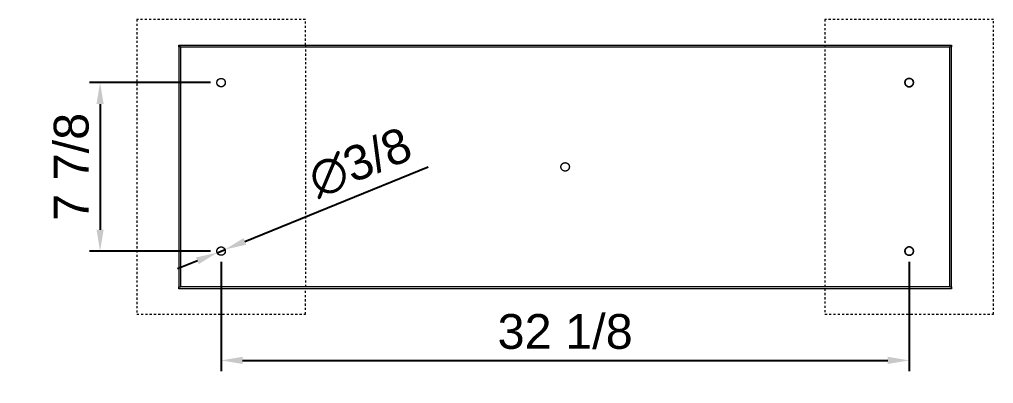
# Model space of a CAD drawing. Header units: inches. Extents: x -5 to 144, y -3 to 70.
# Drawn here: x 54.28 to 99.75, y -0.34 to 16.68 of the extents above; entities that cross this region are included whole.
import ezdxf

# ---------------------------------------------------------------- set-up
doc = ezdxf.new("R2010")
doc.units = ezdxf.units.IN
doc.linetypes.add('HIDDEN', pattern=[1.905, 1.27, -0.635])
for name, color, linetype, lineweight in [('ZANO_R', 7, 'Continuous', 0), ('ZANO_R_przerywana', 250, 'HIDDEN', 0), ('ZANO_W', 1, 'Continuous', 0)]:
    doc.layers.add(name, color=color, linetype=linetype, lineweight=lineweight)
doc.styles.get("Standard").update_dxf_attribs({"font": 'arial.ttf'})
doc.dimstyles.new('amerykanie', dxfattribs={"dimtxt": 50, "dimasz": 50, "dimexe": 0.5, "dimexo": 0.5, "dimgap": 1, "dimtad": 1, "dimdec": 0, "dimzin": 0, "dimlunit": 5, "dimtxsty": 'Standard', "dimcen": 0.09, "dimclrd": 1, "dimclre": 1, "dimclrt": 1, "dimazin": 0, "dimtfac": 1, "dimtdec": 0, "dimtmove": 0, "dimatfit": 3, "dimfxl": 1, "dimtzin": 0, "dimarcsym": 1})

# ---------------------------------------------------------------- blocks, each defined once
blk = doc.blocks.new('*D351')
at = {"layer": 'ZANO_W', "color": 1, "lineweight": -2}
for p, q in [((63.191, 13.728), (57.54, 13.728)), ((58.04, 12.728), (58.04, 6.854)), ((63.191, 5.854), (57.54, 5.854))]:
    blk.add_line(p, q, dxfattribs=at)
at = {"layer": 'ZANO_W', "color": 1}
for points in [[(58.207, 12.728), (57.874, 12.728), (58.04, 13.728)], [(57.874, 6.854), (58.207, 6.854), (58.04, 5.854)]]:
    blk.add_solid(points, dxfattribs=at)
at = {"layer": 'ZANO_W', "color": 1, "insert": (56.7, 9.791), "char_height": 1.625, "attachment_point": 5, "rotation": 90}
blk.add_mtext('7 7/8', dxfattribs=at)
blk = doc.blocks.new('*D352')
at = {"layer": 'ZANO_W', "color": 1, "lineweight": -2}
for p, q in [((63.691, 5.354), (63.691, 0.246)), ((95.817, 5.354), (95.817, 0.246)), ((64.691, 0.746), (94.817, 0.746))]:
    blk.add_line(p, q, dxfattribs=at)
at = {"layer": 'ZANO_W', "color": 1}
for points in [[(64.691, 0.913), (64.691, 0.579), (63.691, 0.746)], [(94.817, 0.579), (94.817, 0.913), (95.817, 0.746)]]:
    blk.add_solid(points, dxfattribs=at)
at = {"layer": 'ZANO_W', "color": 1, "insert": (79.754, 2.087), "char_height": 1.625, "attachment_point": 5}
blk.add_mtext('32 1/8', dxfattribs=at)
blk = doc.blocks.new('*D353')
at = {"layer": 'ZANO_W', "color": 1, "lineweight": -2}
for p, q in [((64.799, 6.306), (73.355, 9.798)), ((63.509, 5.779), (63.873, 5.928)), ((62.583, 5.402), (61.657, 5.024))]:
    blk.add_line(p, q, dxfattribs=at)
at = {"layer": 'ZANO_W', "color": 1}
for points in [[(64.736, 6.46), (64.862, 6.152), (63.873, 5.928)], [(62.646, 5.247), (62.52, 5.556), (63.509, 5.779)]]:
    blk.add_solid(points, dxfattribs=at)
at = {"layer": 'ZANO_W', "color": 1, "insert": (70.183, 9.989), "char_height": 1.625, "attachment_point": 5, "rotation": 22.2029}
blk.add_mtext('∅3/8', dxfattribs=at)

msp = doc.modelspace()

# ---------------------------------------------------------------- linework, layer by layer
at = {"layer": 'ZANO_R'}
for p, q in [((61.72245, 15.40463), (61.72245, 15.48408)), ((61.72245, 15.48408), (97.78546, 15.48408)), ((97.78546, 15.48408), (97.78546, 15.40463)), ((61.72245, 15.40461), (61.72245, 4.17713)), ((61.80119, 15.40461), (61.72245, 15.40461)), ((61.80119, 15.40463), (97.70672, 15.40463)), ((61.80119, 15.40461), (61.80119, 4.17713)), ((97.78546, 15.40461), (97.70672, 15.40461)), ((97.70672, 4.17713), (97.70672, 15.40461)), ((97.78546, 4.17713), (97.78546, 15.40461)), ((63.49413, 13.73126), (63.49436, 13.73798)), ((63.49413, 13.72454), (63.49413, 13.73126)), ((63.49436, 13.71782), (63.49413, 13.72454)), ((63.49436, 13.73798), (63.49482, 13.74468)), ((63.49482, 13.71111), (63.49436, 13.71782)), ((63.49482, 13.74468), (63.49551, 13.75137)), ((63.4955, 13.70443), (63.49482, 13.71111)), ((63.49642, 13.69777), (63.4955, 13.70443)), ((63.49551, 13.75137), (63.49642, 13.75803)), ((63.49642, 13.75803), (63.49757, 13.76465)), ((63.49756, 13.69114), (63.49642, 13.69777)), ((63.49893, 13.68456), (63.49756, 13.69114)), ((63.49757, 13.76465), (63.49894, 13.77123)), ((63.50052, 13.67803), (63.49893, 13.68456)), ((63.49894, 13.77123), (63.50053, 13.77776)), ((63.50233, 13.67156), (63.50052, 13.67803)), ((63.50053, 13.77776), (63.50234, 13.78424)), ((63.50436, 13.66515), (63.50233, 13.67156)), ((63.50234, 13.78424), (63.50438, 13.79064)), ((63.50661, 13.65882), (63.50436, 13.66515)), ((63.50438, 13.79064), (63.50663, 13.79698)), ((63.50908, 13.65257), (63.50661, 13.65882)), ((63.50663, 13.79698), (63.50909, 13.80323)), ((63.51176, 13.6464), (63.50908, 13.65257)), ((63.50909, 13.80323), (63.51177, 13.80939)), ((63.51464, 13.64033), (63.51176, 13.6464)), ((63.51177, 13.80939), (63.51466, 13.81546)), ((63.51466, 13.81546), (63.51775, 13.82143)), ((63.51775, 13.82143), (63.52105, 13.82729)), ((63.52105, 13.82729), (63.52454, 13.83303)), ((63.52454, 13.83303), (63.52831, 13.83878)), ((63.52831, 13.83878), (63.53228, 13.84438)), ((63.53228, 13.84438), (63.53644, 13.84985)), ((63.53644, 13.84985), (63.54079, 13.85517)), ((63.54079, 13.85517), (63.54533, 13.86033)), ((63.54533, 13.86033), (63.55004, 13.86533)), ((63.55004, 13.86533), (63.55492, 13.87017)), ((63.55492, 13.87017), (63.55997, 13.87483)), ((63.55997, 13.87483), (63.56518, 13.87931)), ((63.56518, 13.87931), (63.57054, 13.88361)), ((63.57054, 13.88361), (63.57605, 13.88771)), ((63.57605, 13.88771), (63.5817, 13.89163)), ((63.5817, 13.89163), (63.58748, 13.89534)), ((63.58748, 13.89534), (63.59339, 13.89885)), ((63.59339, 13.89885), (63.59941, 13.90215)), ((63.59941, 13.90215), (63.60555, 13.90524)), ((63.60555, 13.90524), (63.61179, 13.90811)), ((63.61179, 13.90811), (63.61813, 13.91076)), ((63.61813, 13.91076), (63.62456, 13.91319)), ((63.62456, 13.91319), (63.63106, 13.9154)), ((63.63106, 13.9154), (63.63765, 13.91737)), ((63.63765, 13.91737), (63.64429, 13.91912)), ((63.64429, 13.91912), (63.65099, 13.92063)), ((63.65099, 13.92063), (63.65775, 13.92191)), ((63.65775, 13.92191), (63.66454, 13.92295)), ((63.66454, 13.92295), (63.67136, 13.92375)), ((63.67136, 13.92375), (63.67821, 13.92432)), ((63.67821, 13.92432), (63.68507, 13.92464)), ((63.68507, 13.92464), (63.69194, 13.92473)), ((63.69194, 13.92473), (63.69881, 13.92457)), ((63.69881, 13.92457), (63.70567, 13.92418)), ((63.70567, 13.92418), (63.71251, 13.92355)), ((63.71251, 13.92355), (63.71933, 13.92267)), ((63.71933, 13.92267), (63.72611, 13.92156)), ((63.72611, 13.92156), (63.73285, 13.92022)), ((63.73285, 13.92022), (63.73953, 13.91864)), ((63.73953, 13.91864), (63.74616, 13.91683)), ((63.74616, 13.91683), (63.75272, 13.91479)), ((63.75272, 13.91479), (63.75921, 13.91252)), ((63.75921, 13.91252), (63.76561, 13.91002)), ((63.76561, 13.91002), (63.77192, 13.90731)), ((63.77192, 13.90731), (63.77813, 13.90437)), ((63.77813, 13.90437), (63.78424, 13.90122)), ((63.78424, 13.90122), (63.79023, 13.89786)), ((63.79023, 13.89786), (63.79611, 13.89429)), ((63.79611, 13.89429), (63.80185, 13.89052)), ((63.80185, 13.89052), (63.80746, 13.88655)), ((63.80746, 13.88655), (63.81292, 13.88239)), ((63.81292, 13.88239), (63.81824, 13.87804)), ((63.81824, 13.87804), (63.82341, 13.8735)), ((63.82341, 13.8735), (63.82841, 13.86879)), ((63.82841, 13.86879), (63.83324, 13.86391)), ((63.83324, 13.86391), (63.8379, 13.85886)), ((63.8379, 13.85886), (63.84238, 13.85365)), ((63.84238, 13.85365), (63.84668, 13.84829)), ((63.84668, 13.84829), (63.85079, 13.84278)), ((63.85079, 13.84278), (63.8547, 13.83713)), ((63.8547, 13.83713), (63.85841, 13.83135)), ((63.85841, 13.83135), (63.86192, 13.82545)), ((63.86192, 13.82545), (63.86522, 13.81942)), ((63.86522, 13.81942), (63.86831, 13.81328)), ((63.87038, 13.64691), (63.86744, 13.6407)), ((63.86831, 13.81328), (63.87118, 13.80704)), ((63.8731, 13.65322), (63.87038, 13.64691)), ((63.87118, 13.80704), (63.87384, 13.8007)), ((63.87559, 13.65962), (63.8731, 13.65322)), ((63.87384, 13.8007), (63.87627, 13.79428)), ((63.87786, 13.66611), (63.87559, 13.65962)), ((63.87627, 13.79428), (63.87847, 13.78777)), ((63.8799, 13.67267), (63.87786, 13.66611)), ((63.87847, 13.78777), (63.88045, 13.78119)), ((63.88171, 13.6793), (63.8799, 13.67267)), ((63.88045, 13.78119), (63.88219, 13.77454)), ((63.88329, 13.68598), (63.88171, 13.6793)), ((63.88219, 13.77454), (63.8837, 13.76784)), ((63.88464, 13.69272), (63.88329, 13.68598)), ((63.8837, 13.76784), (63.88498, 13.76109)), ((63.88575, 13.6995), (63.88464, 13.69272)), ((63.88498, 13.76109), (63.88602, 13.75429)), ((63.88662, 13.70632), (63.88575, 13.6995)), ((63.88602, 13.75429), (63.88683, 13.74747)), ((63.88725, 13.71316), (63.88662, 13.70632)), ((63.88683, 13.74747), (63.88739, 13.74062)), ((63.88765, 13.72002), (63.88725, 13.71316)), ((63.88739, 13.74062), (63.88772, 13.73376)), ((63.8878, 13.72689), (63.88765, 13.72002)), ((63.88772, 13.73376), (63.8878, 13.72689)), ((95.62019, 13.73376), (95.62011, 13.72689)), ((95.62011, 13.72689), (95.62026, 13.72002)), ((95.62052, 13.74062), (95.62019, 13.73376)), ((95.62026, 13.72002), (95.62065, 13.71316)), ((95.62108, 13.74747), (95.62052, 13.74062)), ((95.62065, 13.71316), (95.62129, 13.70632)), ((95.62188, 13.75429), (95.62108, 13.74747)), ((95.62129, 13.70632), (95.62216, 13.6995)), ((95.62292, 13.76109), (95.62188, 13.75429)), ((95.62216, 13.6995), (95.62327, 13.69272)), ((95.6242, 13.76784), (95.62292, 13.76109)), ((95.62327, 13.69272), (95.62461, 13.68598)), ((95.62571, 13.77454), (95.6242, 13.76784)), ((95.62461, 13.68598), (95.62619, 13.6793)), ((95.62746, 13.78119), (95.62571, 13.77454)), ((95.62619, 13.6793), (95.628, 13.67267)), ((95.62943, 13.78777), (95.62746, 13.78119)), ((95.628, 13.67267), (95.63005, 13.66611)), ((95.63164, 13.79428), (95.62943, 13.78777)), ((95.63005, 13.66611), (95.63232, 13.65962)), ((95.63407, 13.8007), (95.63164, 13.79428)), ((95.63232, 13.65962), (95.63481, 13.65322)), ((95.63672, 13.80704), (95.63407, 13.8007)), ((95.63481, 13.65322), (95.63753, 13.64691)), ((95.63959, 13.81328), (95.63672, 13.80704)), ((95.63753, 13.64691), (95.64046, 13.6407)), ((95.64268, 13.81942), (95.63959, 13.81328)), ((95.64598, 13.82545), (95.64268, 13.81942)), ((95.64949, 13.83135), (95.64598, 13.82545)), ((95.65321, 13.83713), (95.64949, 13.83135)), ((95.65712, 13.84278), (95.65321, 13.83713)), ((95.66123, 13.84829), (95.65712, 13.84278)), ((95.66552, 13.85365), (95.66123, 13.84829)), ((95.67001, 13.85886), (95.66552, 13.85365)), ((95.67467, 13.86391), (95.67001, 13.85886)), ((95.6795, 13.86879), (95.67467, 13.86391)), ((95.6845, 13.8735), (95.6795, 13.86879)), ((95.68966, 13.87804), (95.6845, 13.8735)), ((95.69498, 13.88239), (95.68966, 13.87804)), ((95.70045, 13.88655), (95.69498, 13.88239)), ((95.70606, 13.89052), (95.70045, 13.88655)), ((95.7118, 13.89429), (95.70606, 13.89052)), ((95.71767, 13.89786), (95.7118, 13.89429)), ((95.72367, 13.90122), (95.71767, 13.89786)), ((95.72977, 13.90437), (95.72367, 13.90122)), ((95.73598, 13.90731), (95.72977, 13.90437)), ((95.7423, 13.91002), (95.73598, 13.90731)), ((95.7487, 13.91252), (95.7423, 13.91002)), ((95.75518, 13.91479), (95.7487, 13.91252)), ((95.76174, 13.91683), (95.75518, 13.91479)), ((95.76837, 13.91864), (95.76174, 13.91683)), ((95.77506, 13.92022), (95.76837, 13.91864)), ((95.7818, 13.92156), (95.77506, 13.92022)), ((95.78858, 13.92267), (95.7818, 13.92156)), ((95.79539, 13.92355), (95.78858, 13.92267)), ((95.80224, 13.92418), (95.79539, 13.92355)), ((95.80909, 13.92457), (95.80224, 13.92418)), ((95.81596, 13.92473), (95.80909, 13.92457)), ((95.82283, 13.92464), (95.81596, 13.92473)), ((95.8297, 13.92432), (95.82283, 13.92464)), ((95.83655, 13.92375), (95.8297, 13.92432)), ((95.84337, 13.92295), (95.83655, 13.92375)), ((95.85016, 13.92191), (95.84337, 13.92295)), ((95.85691, 13.92063), (95.85016, 13.92191)), ((95.86362, 13.91912), (95.85691, 13.92063)), ((95.87026, 13.91737), (95.86362, 13.91912)), ((95.87684, 13.9154), (95.87026, 13.91737)), ((95.88335, 13.91319), (95.87684, 13.9154)), ((95.88978, 13.91076), (95.88335, 13.91319)), ((95.89611, 13.90811), (95.88978, 13.91076)), ((95.90236, 13.90524), (95.89611, 13.90811)), ((95.90849, 13.90215), (95.90236, 13.90524)), ((95.91452, 13.89885), (95.90849, 13.90215)), ((95.92043, 13.89534), (95.91452, 13.89885)), ((95.92621, 13.89163), (95.92043, 13.89534)), ((95.93186, 13.88771), (95.92621, 13.89163)), ((95.93737, 13.88361), (95.93186, 13.88771)), ((95.94273, 13.87931), (95.93737, 13.88361)), ((95.94794, 13.87483), (95.94273, 13.87931)), ((95.95298, 13.87017), (95.94794, 13.87483)), ((95.95787, 13.86533), (95.95298, 13.87017)), ((95.96258, 13.86033), (95.95787, 13.86533)), ((95.96711, 13.85517), (95.96258, 13.86033)), ((95.97146, 13.84985), (95.96711, 13.85517)), ((95.97563, 13.84438), (95.97146, 13.84985)), ((95.97959, 13.83878), (95.97563, 13.84438)), ((95.98337, 13.83303), (95.97959, 13.83878)), ((95.98686, 13.82729), (95.98337, 13.83303)), ((95.99015, 13.82143), (95.98686, 13.82729)), ((95.99325, 13.81546), (95.99015, 13.82143)), ((95.99613, 13.80939), (95.99325, 13.81546)), ((95.99326, 13.64033), (95.99615, 13.6464)), ((95.99881, 13.80323), (95.99613, 13.80939)), ((95.99615, 13.6464), (95.99883, 13.65257)), ((96.00128, 13.79698), (95.99881, 13.80323)), ((95.99883, 13.65257), (96.00129, 13.65882)), ((96.00353, 13.79064), (96.00128, 13.79698)), ((96.00129, 13.65882), (96.00354, 13.66515)), ((96.00557, 13.78424), (96.00353, 13.79064)), ((96.00354, 13.66515), (96.00558, 13.67156)), ((96.00738, 13.77776), (96.00557, 13.78424)), ((96.00558, 13.67156), (96.00739, 13.67803)), ((96.00897, 13.77123), (96.00738, 13.77776)), ((96.00739, 13.67803), (96.00898, 13.68456)), ((96.01034, 13.76465), (96.00897, 13.77123)), ((96.00898, 13.68456), (96.01035, 13.69114)), ((96.01148, 13.75803), (96.01034, 13.76465)), ((96.01035, 13.69114), (96.01149, 13.69777)), ((96.0124, 13.75137), (96.01148, 13.75803)), ((96.01149, 13.69777), (96.0124, 13.70443)), ((96.01309, 13.74468), (96.0124, 13.75137)), ((96.0124, 13.70443), (96.01309, 13.71111)), ((96.01355, 13.73798), (96.01309, 13.74468)), ((96.01309, 13.71111), (96.01355, 13.71782)), ((96.01378, 13.73126), (96.01355, 13.73798)), ((96.01355, 13.71782), (96.01378, 13.72454)), ((96.01378, 13.72454), (96.01378, 13.73126)), ((63.51773, 13.63436), (63.51464, 13.64033)), ((63.52103, 13.6285), (63.51773, 13.63436)), ((63.52452, 13.62276), (63.52103, 13.6285)), ((63.52821, 13.61714), (63.52452, 13.62276)), ((63.53208, 13.61165), (63.52821, 13.61714)), ((63.53614, 13.60629), (63.53208, 13.61165)), ((63.54038, 13.60107), (63.53614, 13.60629)), ((63.5448, 13.59601), (63.54038, 13.60107)), ((63.54939, 13.5911), (63.5448, 13.59601)), ((63.55414, 13.58634), (63.54939, 13.5911)), ((63.55905, 13.58175), (63.55414, 13.58634)), ((63.56412, 13.57734), (63.55905, 13.58175)), ((63.56933, 13.57309), (63.56412, 13.57734)), ((63.57469, 13.56903), (63.56933, 13.57309)), ((63.58018, 13.56515), (63.57469, 13.56903)), ((63.5858, 13.56147), (63.58018, 13.56515)), ((63.59154, 13.55797), (63.5858, 13.56147)), ((63.5974, 13.55468), (63.59154, 13.55797)), ((63.60337, 13.55159), (63.5974, 13.55468)), ((63.60944, 13.5487), (63.60337, 13.55159)), ((63.6156, 13.54602), (63.60944, 13.5487)), ((63.62186, 13.54355), (63.6156, 13.54602)), ((63.62819, 13.5413), (63.62186, 13.54355)), ((63.6346, 13.53927), (63.62819, 13.5413)), ((63.64107, 13.53745), (63.6346, 13.53927)), ((63.6476, 13.53586), (63.64107, 13.53745)), ((63.65418, 13.53449), (63.6476, 13.53586)), ((63.6608, 13.53335), (63.65418, 13.53449)), ((63.66746, 13.53244), (63.6608, 13.53335)), ((63.67415, 13.53175), (63.66746, 13.53244)), ((63.68085, 13.53129), (63.67415, 13.53175)), ((63.68757, 13.53106), (63.68085, 13.53129)), ((63.69429, 13.53106), (63.68757, 13.53106)), ((63.70101, 13.53129), (63.69429, 13.53106)), ((63.70772, 13.53174), (63.70101, 13.53129)), ((63.7144, 13.53243), (63.70772, 13.53174)), ((63.72106, 13.53335), (63.7144, 13.53243)), ((63.72769, 13.53449), (63.72106, 13.53335)), ((63.73427, 13.53585), (63.72769, 13.53449)), ((63.7408, 13.53744), (63.73427, 13.53585)), ((63.74727, 13.53926), (63.7408, 13.53744)), ((63.75368, 13.54129), (63.74727, 13.53926)), ((63.76001, 13.54354), (63.75368, 13.54129)), ((63.76627, 13.54601), (63.76001, 13.54354)), ((63.77243, 13.54868), (63.76627, 13.54601)), ((63.7785, 13.55157), (63.77243, 13.54868)), ((63.78447, 13.55466), (63.7785, 13.55157)), ((63.79033, 13.55796), (63.78447, 13.55466)), ((63.79607, 13.56145), (63.79033, 13.55796)), ((63.80169, 13.56513), (63.79607, 13.56145)), ((63.80719, 13.56901), (63.80169, 13.56513)), ((63.81254, 13.57307), (63.80719, 13.56901)), ((63.81776, 13.57731), (63.81254, 13.57307)), ((63.82282, 13.58173), (63.81776, 13.57731)), ((63.82774, 13.58632), (63.82282, 13.58173)), ((63.83249, 13.59107), (63.82774, 13.58632)), ((63.83708, 13.59598), (63.83249, 13.59107)), ((63.8415, 13.60105), (63.83708, 13.59598)), ((63.84574, 13.60626), (63.8415, 13.60105)), ((63.8498, 13.61162), (63.84574, 13.60626)), ((63.85368, 13.61711), (63.8498, 13.61162)), ((63.85736, 13.62273), (63.85368, 13.61711)), ((63.86093, 13.6286), (63.85736, 13.62273)), ((63.86429, 13.63459), (63.86093, 13.6286)), ((63.86744, 13.6407), (63.86429, 13.63459)), ((95.64046, 13.6407), (95.64361, 13.63459)), ((95.64361, 13.63459), (95.64697, 13.6286)), ((95.64697, 13.6286), (95.65054, 13.62273)), ((95.65054, 13.62273), (95.65423, 13.61711)), ((95.65423, 13.61711), (95.65811, 13.61162)), ((95.65811, 13.61162), (95.66217, 13.60626)), ((95.66217, 13.60626), (95.66641, 13.60105)), ((95.66641, 13.60105), (95.67083, 13.59598)), ((95.67083, 13.59598), (95.67542, 13.59107)), ((95.67542, 13.59107), (95.68017, 13.58632)), ((95.68017, 13.58632), (95.68508, 13.58173)), ((95.68508, 13.58173), (95.69015, 13.57731)), ((95.69015, 13.57731), (95.69536, 13.57307)), ((95.69536, 13.57307), (95.70072, 13.56901)), ((95.70072, 13.56901), (95.70621, 13.56513)), ((95.70621, 13.56513), (95.71183, 13.56145)), ((95.71183, 13.56145), (95.71758, 13.55796)), ((95.71758, 13.55796), (95.72344, 13.55466)), ((95.72344, 13.55466), (95.7294, 13.55157)), ((95.7294, 13.55157), (95.73547, 13.54868)), ((95.73547, 13.54868), (95.74164, 13.54601)), ((95.74164, 13.54601), (95.74789, 13.54354)), ((95.74789, 13.54354), (95.75423, 13.54129)), ((95.75423, 13.54129), (95.76063, 13.53926)), ((95.76063, 13.53926), (95.76711, 13.53744)), ((95.76711, 13.53744), (95.77364, 13.53585)), ((95.77364, 13.53585), (95.78022, 13.53449)), ((95.78022, 13.53449), (95.78684, 13.53335)), ((95.78684, 13.53335), (95.7935, 13.53243)), ((95.7935, 13.53243), (95.80019, 13.53174)), ((95.80019, 13.53174), (95.80689, 13.53129)), ((95.80689, 13.53129), (95.81361, 13.53106)), ((95.81361, 13.53106), (95.82033, 13.53106)), ((95.82033, 13.53106), (95.82705, 13.53129)), ((95.82705, 13.53129), (95.83376, 13.53175)), ((95.83376, 13.53175), (95.84044, 13.53244)), ((95.84044, 13.53244), (95.8471, 13.53335)), ((95.8471, 13.53335), (95.85373, 13.53449)), ((95.85373, 13.53449), (95.86031, 13.53586)), ((95.86031, 13.53586), (95.86684, 13.53745)), ((95.86684, 13.53745), (95.87331, 13.53927)), ((95.87331, 13.53927), (95.87972, 13.5413)), ((95.87972, 13.5413), (95.88605, 13.54355)), ((95.88605, 13.54355), (95.8923, 13.54602)), ((95.8923, 13.54602), (95.89847, 13.5487)), ((95.89847, 13.5487), (95.90454, 13.55159)), ((95.90454, 13.55159), (95.91051, 13.55468)), ((95.91051, 13.55468), (95.91636, 13.55797)), ((95.91636, 13.55797), (95.92211, 13.56147)), ((95.92211, 13.56147), (95.92773, 13.56515)), ((95.92773, 13.56515), (95.93322, 13.56903)), ((95.93322, 13.56903), (95.93857, 13.57309)), ((95.93857, 13.57309), (95.94379, 13.57734)), ((95.94379, 13.57734), (95.94885, 13.58175)), ((95.94885, 13.58175), (95.95377, 13.58634)), ((95.95377, 13.58634), (95.95852, 13.5911)), ((95.95852, 13.5911), (95.96311, 13.59601)), ((95.96311, 13.59601), (95.96752, 13.60107)), ((95.96752, 13.60107), (95.97176, 13.60629)), ((95.97176, 13.60629), (95.97582, 13.61165)), ((95.97582, 13.61165), (95.9797, 13.61714)), ((95.9797, 13.61714), (95.98339, 13.62276)), ((95.98339, 13.62276), (95.98688, 13.6285)), ((95.98688, 13.6285), (95.99017, 13.63436)), ((95.99017, 13.63436), (95.99326, 13.64033)), ((79.5571, 9.79087), (79.55722, 9.79766)), ((79.55722, 9.78407), (79.5571, 9.79087)), ((79.55722, 9.79766), (79.55757, 9.80445)), ((79.55757, 9.77729), (79.55722, 9.78407)), ((79.55757, 9.80445), (79.55816, 9.81122)), ((79.55816, 9.77052), (79.55757, 9.77729)), ((79.55816, 9.81122), (79.55898, 9.81797)), ((79.55898, 9.76377), (79.55816, 9.77052)), ((79.55898, 9.81797), (79.56003, 9.82468)), ((79.56003, 9.75706), (79.55898, 9.76377)), ((79.56003, 9.82468), (79.56131, 9.83135)), ((79.56131, 9.75039), (79.56003, 9.75706)), ((79.56131, 9.83135), (79.56282, 9.83798)), ((79.56282, 9.74376), (79.56131, 9.75039)), ((79.56282, 9.83798), (79.56456, 9.84455)), ((79.56456, 9.73719), (79.56282, 9.74376)), ((79.56456, 9.84455), (79.56653, 9.85105)), ((79.56653, 9.73069), (79.56456, 9.73719)), ((79.56653, 9.85105), (79.56872, 9.85749)), ((79.56872, 9.72425), (79.56653, 9.73069)), ((79.56872, 9.85749), (79.57113, 9.86384)), ((79.57113, 9.7179), (79.56872, 9.72425)), ((79.57113, 9.86384), (79.57375, 9.87011)), ((79.57375, 9.71163), (79.57113, 9.7179)), ((79.57375, 9.87011), (79.5766, 9.87628)), ((79.5766, 9.70546), (79.57375, 9.71163)), ((79.5766, 9.87628), (79.57965, 9.88235)), ((79.57965, 9.69939), (79.5766, 9.70546)), ((79.57965, 9.88235), (79.58291, 9.88831)), ((79.58291, 9.69343), (79.57965, 9.69939)), ((79.58291, 9.88831), (79.58638, 9.89416)), ((79.58638, 9.68758), (79.58291, 9.69343)), ((79.58638, 9.89416), (79.59004, 9.89988)), ((79.59004, 9.68186), (79.58638, 9.68758)), ((79.59004, 9.89988), (79.5939, 9.90547)), ((79.5939, 9.67627), (79.59004, 9.68186)), ((79.5939, 9.90547), (79.59795, 9.91093)), ((79.59795, 9.67081), (79.5939, 9.67627)), ((79.59795, 9.91093), (79.60219, 9.91624)), ((79.60219, 9.6655), (79.59795, 9.67081)), ((79.60219, 9.91624), (79.60661, 9.92141)), ((79.60661, 9.66033), (79.60219, 9.6655)), ((79.60661, 9.92141), (79.6112, 9.92641)), ((79.6112, 9.65533), (79.60661, 9.66033)), ((79.6112, 9.92641), (79.61597, 9.93126)), ((79.61597, 9.65048), (79.6112, 9.65533)), ((79.61597, 9.93126), (79.62089, 9.93594)), ((79.62089, 9.6458), (79.61597, 9.65048)), ((79.62089, 9.93594), (79.62598, 9.94045)), ((79.62598, 9.64129), (79.62089, 9.6458)), ((79.62598, 9.94045), (79.63122, 9.94477)), ((79.63122, 9.63697), (79.62598, 9.64129)), ((79.63122, 9.94477), (79.6366, 9.94892)), ((79.6366, 9.63282), (79.63122, 9.63697)), ((79.6366, 9.94892), (79.64213, 9.95287)), ((79.64213, 9.62886), (79.6366, 9.63282)), ((79.64213, 9.95287), (79.64779, 9.95664)), ((79.64779, 9.6251), (79.64213, 9.62886)), ((79.64779, 9.95664), (79.65357, 9.9602)), ((79.65357, 9.62154), (79.64779, 9.6251)), ((79.65357, 9.9602), (79.65948, 9.96357)), ((79.65948, 9.61817), (79.65357, 9.62154)), ((79.65948, 9.96357), (79.66549, 9.96672)), ((79.66549, 9.61501), (79.65948, 9.61817)), ((79.66549, 9.96672), (79.67162, 9.96967)), ((79.67162, 9.61207), (79.66549, 9.61501)), ((79.67162, 9.96967), (79.67784, 9.97241)), ((79.67784, 9.60933), (79.67162, 9.61207)), ((79.67784, 9.97241), (79.68415, 9.97493)), ((79.68415, 9.60681), (79.67784, 9.60933)), ((79.68415, 9.97493), (79.69054, 9.97723)), ((79.69054, 9.60451), (79.68415, 9.60681)), ((79.69054, 9.97723), (79.69701, 9.97931)), ((79.69701, 9.60243), (79.69054, 9.60451)), ((79.69701, 9.97931), (79.70355, 9.98116)), ((79.70355, 9.60058), (79.69701, 9.60243)), ((79.70355, 9.98116), (79.71015, 9.98278)), ((79.71015, 9.59895), (79.70355, 9.60058)), ((79.71015, 9.98278), (79.7168, 9.98418)), ((79.7168, 9.59756), (79.71015, 9.59895)), ((79.7168, 9.98418), (79.72349, 9.98535)), ((79.72349, 9.59639), (79.7168, 9.59756)), ((79.72349, 9.98535), (79.73023, 9.98628)), ((79.73023, 9.59545), (79.72349, 9.59639)), ((79.73023, 9.98628), (79.73698, 9.98699)), ((79.73698, 9.59475), (79.73023, 9.59545)), ((79.73698, 9.98699), (79.74376, 9.98746)), ((79.74376, 9.59428), (79.73698, 9.59475)), ((79.74376, 9.98746), (79.75056, 9.98769)), ((79.75056, 9.59405), (79.74376, 9.59428)), ((79.75056, 9.98769), (79.75735, 9.98769)), ((79.75735, 9.59405), (79.75056, 9.59405)), ((79.75735, 9.98769), (79.76414, 9.98746)), ((79.76414, 9.59428), (79.75735, 9.59405)), ((79.76414, 9.98746), (79.77092, 9.98699)), ((79.77092, 9.59475), (79.76414, 9.59428)), ((79.77092, 9.98699), (79.77768, 9.98628)), ((79.77768, 9.59545), (79.77092, 9.59475)), ((79.77768, 9.98628), (79.78441, 9.98535)), ((79.78441, 9.59639), (79.77768, 9.59545)), ((79.78441, 9.98535), (79.79111, 9.98418)), ((79.79111, 9.59756), (79.78441, 9.59639)), ((79.79111, 9.98418), (79.79776, 9.98278)), ((79.79776, 9.59895), (79.79111, 9.59756)), ((79.79776, 9.98278), (79.80435, 9.98116)), ((79.80435, 9.60058), (79.79776, 9.59895)), ((79.80435, 9.98116), (79.81089, 9.97931)), ((79.81089, 9.60243), (79.80435, 9.60058)), ((79.81089, 9.97931), (79.81736, 9.97723)), ((79.81736, 9.60451), (79.81089, 9.60243)), ((79.81736, 9.97723), (79.82376, 9.97493)), ((79.82376, 9.60681), (79.81736, 9.60451)), ((79.82376, 9.97493), (79.83007, 9.97241)), ((79.83007, 9.60933), (79.82376, 9.60681)), ((79.83007, 9.97241), (79.83629, 9.96967)), ((79.83629, 9.61207), (79.83007, 9.60933)), ((79.83629, 9.96967), (79.84241, 9.96672)), ((79.84241, 9.61501), (79.83629, 9.61207)), ((79.84241, 9.96672), (79.84843, 9.96357)), ((79.84843, 9.61817), (79.84241, 9.61501)), ((79.84843, 9.96357), (79.85433, 9.9602)), ((79.85433, 9.62154), (79.84843, 9.61817)), ((79.85433, 9.9602), (79.86012, 9.95664)), ((79.86012, 9.6251), (79.85433, 9.62154)), ((79.86012, 9.95664), (79.86578, 9.95287)), ((79.86578, 9.62886), (79.86012, 9.6251)), ((79.86578, 9.95287), (79.8713, 9.94892)), ((79.8713, 9.63282), (79.86578, 9.62886)), ((79.8713, 9.94892), (79.87669, 9.94477)), ((79.87669, 9.63697), (79.8713, 9.63282)), ((79.87669, 9.94477), (79.88193, 9.94045)), ((79.88193, 9.64129), (79.87669, 9.63697)), ((79.88193, 9.94045), (79.88701, 9.93594)), ((79.88701, 9.6458), (79.88193, 9.64129)), ((79.88701, 9.93594), (79.89194, 9.93126)), ((79.89194, 9.65048), (79.88701, 9.6458)), ((79.89194, 9.93126), (79.8967, 9.92641)), ((79.8967, 9.65533), (79.89194, 9.65048)), ((79.8967, 9.92641), (79.9013, 9.92141)), ((79.9013, 9.66033), (79.8967, 9.65533)), ((79.9013, 9.92141), (79.90572, 9.91624)), ((79.90572, 9.6655), (79.9013, 9.66033)), ((79.90572, 9.91624), (79.90995, 9.91093)), ((79.90995, 9.67081), (79.90572, 9.6655)), ((79.90995, 9.91093), (79.914, 9.90547)), ((79.914, 9.67627), (79.90995, 9.67081)), ((79.914, 9.90547), (79.91786, 9.89988)), ((79.91786, 9.68186), (79.914, 9.67627)), ((79.91786, 9.89988), (79.92153, 9.89416)), ((79.92153, 9.68758), (79.91786, 9.68186)), ((79.92153, 9.89416), (79.92499, 9.88831)), ((79.92499, 9.69343), (79.92153, 9.68758)), ((79.92499, 9.88831), (79.92826, 9.88235)), ((79.92826, 9.69939), (79.92499, 9.69343)), ((79.92826, 9.88235), (79.93131, 9.87628)), ((79.93131, 9.70546), (79.92826, 9.69939)), ((79.93131, 9.87628), (79.93415, 9.87011)), ((79.93415, 9.71163), (79.93131, 9.70546)), ((79.93415, 9.87011), (79.93678, 9.86384)), ((79.93678, 9.7179), (79.93415, 9.71163)), ((79.93678, 9.86384), (79.93919, 9.85749)), ((79.93919, 9.72425), (79.93678, 9.7179)), ((79.93919, 9.85749), (79.94138, 9.85105)), ((79.94138, 9.73069), (79.93919, 9.72425)), ((79.94138, 9.85105), (79.94334, 9.84455)), ((79.94334, 9.73719), (79.94138, 9.73069)), ((79.94334, 9.84455), (79.94508, 9.83798)), ((79.94508, 9.74376), (79.94334, 9.73719)), ((79.94508, 9.83798), (79.9466, 9.83135)), ((79.9466, 9.75039), (79.94508, 9.74376)), ((79.9466, 9.83135), (79.94788, 9.82468)), ((79.94788, 9.75706), (79.9466, 9.75039)), ((79.94788, 9.82468), (79.94893, 9.81797)), ((79.94893, 9.76377), (79.94788, 9.75706)), ((79.94893, 9.81797), (79.94975, 9.81122)), ((79.94975, 9.77052), (79.94893, 9.76377)), ((79.94975, 9.81122), (79.95033, 9.80445)), ((79.95033, 9.77729), (79.94975, 9.77052)), ((79.95033, 9.80445), (79.95069, 9.79766)), ((79.95069, 9.78407), (79.95033, 9.77729)), ((79.95069, 9.79766), (79.9508, 9.79087)), ((79.9508, 9.79087), (79.95069, 9.78407)), ((63.50233, 5.91018), (63.50436, 5.91659)), ((63.50436, 5.91659), (63.50661, 5.92292)), ((63.50661, 5.92292), (63.50908, 5.92917)), ((63.50908, 5.92917), (63.51176, 5.93534)), ((63.51176, 5.93534), (63.51464, 5.94141)), ((63.51464, 5.94141), (63.51773, 5.94738)), ((63.51773, 5.94738), (63.52103, 5.95324)), ((63.52103, 5.95324), (63.52452, 5.95898)), ((63.52452, 5.95898), (63.52821, 5.9646)), ((63.52821, 5.9646), (63.53208, 5.97009)), ((63.53208, 5.97009), (63.53614, 5.97545)), ((63.53614, 5.97545), (63.54038, 5.98066)), ((63.54038, 5.98066), (63.5448, 5.98573)), ((63.5448, 5.98573), (63.54939, 5.99064)), ((63.54939, 5.99064), (63.55414, 5.9954)), ((63.55414, 5.9954), (63.55905, 5.99998)), ((63.55905, 5.99998), (63.56412, 6.0044)), ((63.56412, 6.0044), (63.56933, 6.00865)), ((63.56933, 6.00865), (63.57469, 6.01271)), ((63.57469, 6.01271), (63.58018, 6.01658)), ((63.58018, 6.01658), (63.5858, 6.02027)), ((63.5858, 6.02027), (63.59154, 6.02376)), ((63.59154, 6.02376), (63.5974, 6.02706)), ((63.5974, 6.02706), (63.60337, 6.03015)), ((63.60337, 6.03015), (63.60944, 6.03304)), ((63.60944, 6.03304), (63.6156, 6.03572)), ((63.6156, 6.03572), (63.62186, 6.03818)), ((63.62186, 6.03818), (63.62819, 6.04044)), ((63.62819, 6.04044), (63.6346, 6.04247)), ((63.6346, 6.04247), (63.64107, 6.04428)), ((63.64107, 6.04428), (63.6476, 6.04588)), ((63.6476, 6.04588), (63.65418, 6.04724)), ((63.65418, 6.04724), (63.6608, 6.04839)), ((63.6608, 6.04839), (63.66746, 6.0493)), ((63.66746, 6.0493), (63.67415, 6.04999)), ((63.67415, 6.04999), (63.68085, 6.05045)), ((63.68085, 6.05045), (63.68757, 6.05068)), ((63.68757, 6.05068), (63.69429, 6.05068)), ((63.69429, 6.05068), (63.70101, 6.05045)), ((63.70101, 6.05045), (63.70772, 6.04999)), ((63.70772, 6.04999), (63.7144, 6.04931)), ((63.7144, 6.04931), (63.72106, 6.04839)), ((63.72106, 6.04839), (63.72769, 6.04725)), ((63.72769, 6.04725), (63.73427, 6.04588)), ((63.73427, 6.04588), (63.7408, 6.04429)), ((63.7408, 6.04429), (63.74727, 6.04248)), ((63.74727, 6.04248), (63.75368, 6.04045)), ((63.75368, 6.04045), (63.76001, 6.0382)), ((63.76001, 6.0382), (63.76627, 6.03573)), ((63.76627, 6.03573), (63.77243, 6.03306)), ((63.77243, 6.03306), (63.7785, 6.03017)), ((63.7785, 6.03017), (63.78447, 6.02708)), ((63.78447, 6.02708), (63.79033, 6.02378)), ((63.79033, 6.02378), (63.79607, 6.02029)), ((63.79607, 6.02029), (63.80169, 6.01661)), ((63.80169, 6.01661), (63.80719, 6.01273)), ((63.80719, 6.01273), (63.81254, 6.00867)), ((63.81254, 6.00867), (63.81776, 6.00443)), ((63.81776, 6.00443), (63.82282, 6.00001)), ((63.82282, 6.00001), (63.82774, 5.99542)), ((63.82774, 5.99542), (63.83249, 5.99067)), ((63.83249, 5.99067), (63.83708, 5.98576)), ((63.83708, 5.98576), (63.8415, 5.98069)), ((63.8415, 5.98069), (63.84574, 5.97548)), ((63.84574, 5.97548), (63.8498, 5.97012)), ((63.8498, 5.97012), (63.85368, 5.96463)), ((63.85368, 5.96463), (63.85736, 5.95901)), ((63.85736, 5.95901), (63.86086, 5.95327)), ((63.86086, 5.95327), (63.86415, 5.94741)), ((63.86415, 5.94741), (63.86725, 5.94144)), ((63.86725, 5.94144), (63.87013, 5.93537)), ((63.87013, 5.93537), (63.87281, 5.92921)), ((63.87281, 5.92921), (63.87528, 5.92296)), ((63.87528, 5.92296), (63.87753, 5.91662)), ((63.87753, 5.91662), (63.87956, 5.91022)), ((95.63038, 5.91662), (95.62834, 5.91022)), ((95.63263, 5.92296), (95.63038, 5.91662)), ((95.6351, 5.92921), (95.63263, 5.92296)), ((95.63777, 5.93537), (95.6351, 5.92921)), ((95.64066, 5.94144), (95.63777, 5.93537)), ((95.64375, 5.94741), (95.64066, 5.94144)), ((95.64705, 5.95327), (95.64375, 5.94741)), ((95.65054, 5.95901), (95.64705, 5.95327)), ((95.65423, 5.96463), (95.65054, 5.95901)), ((95.65811, 5.97012), (95.65423, 5.96463)), ((95.66217, 5.97548), (95.65811, 5.97012)), ((95.66641, 5.98069), (95.66217, 5.97548)), ((95.67083, 5.98576), (95.66641, 5.98069)), ((95.67542, 5.99067), (95.67083, 5.98576)), ((95.68017, 5.99542), (95.67542, 5.99067)), ((95.68508, 6.00001), (95.68017, 5.99542)), ((95.69015, 6.00443), (95.68508, 6.00001)), ((95.69536, 6.00867), (95.69015, 6.00443)), ((95.70072, 6.01273), (95.69536, 6.00867)), ((95.70621, 6.01661), (95.70072, 6.01273)), ((95.71183, 6.02029), (95.70621, 6.01661)), ((95.71758, 6.02378), (95.71183, 6.02029)), ((95.72344, 6.02708), (95.71758, 6.02378)), ((95.7294, 6.03017), (95.72344, 6.02708)), ((95.73547, 6.03306), (95.7294, 6.03017)), ((95.74164, 6.03573), (95.73547, 6.03306)), ((95.74789, 6.0382), (95.74164, 6.03573)), ((95.75423, 6.04045), (95.74789, 6.0382)), ((95.76063, 6.04248), (95.75423, 6.04045)), ((95.76711, 6.04429), (95.76063, 6.04248)), ((95.77364, 6.04588), (95.76711, 6.04429)), ((95.78022, 6.04725), (95.77364, 6.04588)), ((95.78684, 6.04839), (95.78022, 6.04725)), ((95.7935, 6.04931), (95.78684, 6.04839)), ((95.80019, 6.04999), (95.7935, 6.04931)), ((95.80689, 6.05045), (95.80019, 6.04999)), ((95.81361, 6.05068), (95.80689, 6.05045)), ((95.82033, 6.05068), (95.81361, 6.05068)), ((95.82705, 6.05045), (95.82033, 6.05068)), ((95.83376, 6.04999), (95.82705, 6.05045)), ((95.84044, 6.0493), (95.83376, 6.04999)), ((95.8471, 6.04839), (95.84044, 6.0493)), ((95.85373, 6.04724), (95.8471, 6.04839)), ((95.86031, 6.04588), (95.85373, 6.04724)), ((95.86684, 6.04428), (95.86031, 6.04588)), ((95.87331, 6.04247), (95.86684, 6.04428)), ((95.87972, 6.04044), (95.87331, 6.04247)), ((95.88605, 6.03818), (95.87972, 6.04044)), ((95.8923, 6.03572), (95.88605, 6.03818)), ((95.89847, 6.03304), (95.8923, 6.03572)), ((95.90454, 6.03015), (95.89847, 6.03304)), ((95.91051, 6.02706), (95.90454, 6.03015)), ((95.91636, 6.02376), (95.91051, 6.02706)), ((95.92211, 6.02027), (95.91636, 6.02376)), ((95.92773, 6.01658), (95.92211, 6.02027)), ((95.93322, 6.01271), (95.92773, 6.01658)), ((95.93857, 6.00865), (95.93322, 6.01271)), ((95.94379, 6.0044), (95.93857, 6.00865)), ((95.94885, 5.99998), (95.94379, 6.0044)), ((95.95377, 5.9954), (95.94885, 5.99998)), ((95.95852, 5.99064), (95.95377, 5.9954)), ((95.96311, 5.98573), (95.95852, 5.99064)), ((95.96752, 5.98066), (95.96311, 5.98573)), ((95.97176, 5.97545), (95.96752, 5.98066)), ((95.97582, 5.97009), (95.97176, 5.97545)), ((95.9797, 5.9646), (95.97582, 5.97009)), ((95.98339, 5.95898), (95.9797, 5.9646)), ((95.98688, 5.95324), (95.98339, 5.95898)), ((95.99017, 5.94738), (95.98688, 5.95324)), ((95.99326, 5.94141), (95.99017, 5.94738)), ((95.99615, 5.93534), (95.99326, 5.94141)), ((95.99883, 5.92917), (95.99615, 5.93534)), ((96.00129, 5.92292), (95.99883, 5.92917)), ((96.00354, 5.91659), (96.00129, 5.92292)), ((96.00558, 5.91018), (96.00354, 5.91659)), ((63.49413, 5.8572), (63.49436, 5.86392)), ((63.49413, 5.85048), (63.49413, 5.8572)), ((63.49436, 5.84376), (63.49413, 5.85048)), ((63.49436, 5.86392), (63.49482, 5.87062)), ((63.49482, 5.83706), (63.49436, 5.84376)), ((63.49482, 5.87062), (63.4955, 5.87731)), ((63.49551, 5.83037), (63.49482, 5.83706)), ((63.4955, 5.87731), (63.49642, 5.88397)), ((63.49642, 5.82371), (63.49551, 5.83037)), ((63.49642, 5.88397), (63.49756, 5.89059)), ((63.49757, 5.81709), (63.49642, 5.82371)), ((63.49756, 5.89059), (63.49893, 5.89718)), ((63.49894, 5.81051), (63.49757, 5.81709)), ((63.49893, 5.89718), (63.50052, 5.90371)), ((63.50053, 5.80398), (63.49894, 5.81051)), ((63.50052, 5.90371), (63.50233, 5.91018)), ((63.50234, 5.7975), (63.50053, 5.80398)), ((63.50438, 5.7911), (63.50234, 5.7975)), ((63.50663, 5.78476), (63.50438, 5.7911)), ((63.50909, 5.77851), (63.50663, 5.78476)), ((63.51177, 5.77235), (63.50909, 5.77851)), ((63.51466, 5.76628), (63.51177, 5.77235)), ((63.51775, 5.76031), (63.51466, 5.76628)), ((63.52105, 5.75445), (63.51775, 5.76031)), ((63.52454, 5.74871), (63.52105, 5.75445)), ((63.52823, 5.74309), (63.52454, 5.74871)), ((63.5321, 5.7376), (63.52823, 5.74309)), ((63.53617, 5.73224), (63.5321, 5.7376)), ((63.54041, 5.72703), (63.53617, 5.73224)), ((63.54483, 5.72196), (63.54041, 5.72703)), ((63.54942, 5.71705), (63.54483, 5.72196)), ((63.55417, 5.7123), (63.54942, 5.71705)), ((63.55908, 5.70771), (63.55417, 5.7123)), ((63.56415, 5.70329), (63.55908, 5.70771)), ((63.56936, 5.69905), (63.56415, 5.70329)), ((63.57472, 5.69499), (63.56936, 5.69905)), ((63.58021, 5.69111), (63.57472, 5.69499)), ((63.58583, 5.68743), (63.58021, 5.69111)), ((63.59157, 5.68394), (63.58583, 5.68743)), ((63.59743, 5.68064), (63.59157, 5.68394)), ((63.6034, 5.67755), (63.59743, 5.68064)), ((63.60947, 5.67466), (63.6034, 5.67755)), ((63.61564, 5.67199), (63.60947, 5.67466)), ((63.62189, 5.66952), (63.61564, 5.67199)), ((63.62823, 5.66727), (63.62189, 5.66952)), ((63.63463, 5.66524), (63.62823, 5.66727)), ((63.64111, 5.66342), (63.63463, 5.66524)), ((63.64764, 5.66183), (63.64111, 5.66342)), ((63.65422, 5.66047), (63.64764, 5.66183)), ((63.66084, 5.65933), (63.65422, 5.66047)), ((63.6675, 5.65841), (63.66084, 5.65933)), ((63.67419, 5.65772), (63.6675, 5.65841)), ((63.68089, 5.65727), (63.67419, 5.65772)), ((63.68761, 5.65704), (63.68089, 5.65727)), ((63.69433, 5.65704), (63.68761, 5.65704)), ((63.70105, 5.65727), (63.69433, 5.65704)), ((63.70776, 5.65773), (63.70105, 5.65727)), ((63.71444, 5.65842), (63.70776, 5.65773)), ((63.7211, 5.65933), (63.71444, 5.65842)), ((63.72773, 5.66047), (63.7211, 5.65933)), ((63.73431, 5.66184), (63.72773, 5.66047)), ((63.74084, 5.66343), (63.73431, 5.66184)), ((63.74731, 5.66525), (63.74084, 5.66343)), ((63.75372, 5.66728), (63.74731, 5.66525)), ((63.76005, 5.66953), (63.75372, 5.66728)), ((63.7663, 5.672), (63.76005, 5.66953)), ((63.77247, 5.67468), (63.7663, 5.672)), ((63.77854, 5.67757), (63.77247, 5.67468)), ((63.7845, 5.68066), (63.77854, 5.67757)), ((63.79036, 5.68395), (63.7845, 5.68066)), ((63.79611, 5.68745), (63.79036, 5.68395)), ((63.80173, 5.69113), (63.79611, 5.68745)), ((63.80722, 5.69501), (63.80173, 5.69113)), ((63.81257, 5.69907), (63.80722, 5.69501)), ((63.81779, 5.70332), (63.81257, 5.69907)), ((63.82285, 5.70773), (63.81779, 5.70332)), ((63.82776, 5.71232), (63.82285, 5.70773)), ((63.83252, 5.71708), (63.82776, 5.71232)), ((63.8371, 5.72199), (63.83252, 5.71708)), ((63.84152, 5.72705), (63.8371, 5.72199)), ((63.84576, 5.73227), (63.84152, 5.72705)), ((63.84982, 5.73763), (63.84576, 5.73227)), ((63.8537, 5.74312), (63.84982, 5.73763)), ((63.85738, 5.74874), (63.8537, 5.74312)), ((63.86088, 5.75448), (63.85738, 5.74874)), ((63.86417, 5.76034), (63.86088, 5.75448)), ((63.86726, 5.76631), (63.86417, 5.76034)), ((63.87015, 5.77238), (63.86726, 5.76631)), ((63.87283, 5.77855), (63.87015, 5.77238)), ((63.87529, 5.7848), (63.87283, 5.77855)), ((63.87754, 5.79113), (63.87529, 5.7848)), ((63.87957, 5.79754), (63.87754, 5.79113)), ((63.87956, 5.91022), (63.88138, 5.90374)), ((63.88139, 5.80401), (63.87957, 5.79754)), ((63.88138, 5.90374), (63.88297, 5.89721)), ((63.88298, 5.81054), (63.88139, 5.80401)), ((63.88297, 5.89721), (63.88434, 5.89063)), ((63.88434, 5.81712), (63.88298, 5.81054)), ((63.88434, 5.89063), (63.88548, 5.88401)), ((63.88549, 5.82375), (63.88434, 5.81712)), ((63.88548, 5.88401), (63.8864, 5.87735)), ((63.8864, 5.83041), (63.88549, 5.82375)), ((63.8864, 5.87735), (63.88708, 5.87066)), ((63.88709, 5.83709), (63.8864, 5.83041)), ((63.88708, 5.87066), (63.88754, 5.86396)), ((63.88755, 5.8438), (63.88709, 5.83709)), ((63.88754, 5.86396), (63.88777, 5.85724)), ((63.88777, 5.85052), (63.88755, 5.8438)), ((63.88777, 5.85724), (63.88777, 5.85052)), ((95.62036, 5.86396), (95.62013, 5.85724)), ((95.62013, 5.85724), (95.62013, 5.85052)), ((95.62013, 5.85052), (95.62036, 5.8438)), ((95.62082, 5.87066), (95.62036, 5.86396)), ((95.62036, 5.8438), (95.62082, 5.83709)), ((95.62151, 5.87735), (95.62082, 5.87066)), ((95.62082, 5.83709), (95.62151, 5.83041)), ((95.62243, 5.88401), (95.62151, 5.87735)), ((95.62151, 5.83041), (95.62242, 5.82375)), ((95.62242, 5.82375), (95.62356, 5.81712)), ((95.62357, 5.89063), (95.62243, 5.88401)), ((95.62356, 5.81712), (95.62493, 5.81054)), ((95.62494, 5.89721), (95.62357, 5.89063)), ((95.62493, 5.81054), (95.62652, 5.80401)), ((95.62653, 5.90374), (95.62494, 5.89721)), ((95.62652, 5.80401), (95.62833, 5.79754)), ((95.62834, 5.91022), (95.62653, 5.90374)), ((95.62833, 5.79754), (95.63037, 5.79113)), ((95.63037, 5.79113), (95.63262, 5.7848)), ((95.63262, 5.7848), (95.63508, 5.77855)), ((95.63508, 5.77855), (95.63776, 5.77238)), ((95.63776, 5.77238), (95.64064, 5.76631)), ((95.64064, 5.76631), (95.64374, 5.76034)), ((95.64374, 5.76034), (95.64703, 5.75448)), ((95.64703, 5.75448), (95.65052, 5.74874)), ((95.65052, 5.74874), (95.65421, 5.74312)), ((95.65421, 5.74312), (95.65808, 5.73763)), ((95.65808, 5.73763), (95.66214, 5.73227)), ((95.66214, 5.73227), (95.66639, 5.72705)), ((95.66639, 5.72705), (95.6708, 5.72199)), ((95.6708, 5.72199), (95.67539, 5.71708)), ((95.67539, 5.71708), (95.68014, 5.71232)), ((95.68014, 5.71232), (95.68505, 5.70773)), ((95.68505, 5.70773), (95.69012, 5.70332)), ((95.69012, 5.70332), (95.69533, 5.69907)), ((95.69533, 5.69907), (95.70069, 5.69501)), ((95.70069, 5.69501), (95.70618, 5.69113)), ((95.70618, 5.69113), (95.7118, 5.68745)), ((95.7118, 5.68745), (95.71754, 5.68395)), ((95.71754, 5.68395), (95.7234, 5.68066)), ((95.7234, 5.68066), (95.72937, 5.67757)), ((95.72937, 5.67757), (95.73544, 5.67468)), ((95.73544, 5.67468), (95.74161, 5.672)), ((95.74161, 5.672), (95.74786, 5.66953)), ((95.74786, 5.66953), (95.75419, 5.66728)), ((95.75419, 5.66728), (95.7606, 5.66525)), ((95.7606, 5.66525), (95.76707, 5.66343)), ((95.76707, 5.66343), (95.7736, 5.66184)), ((95.7736, 5.66184), (95.78018, 5.66047)), ((95.78018, 5.66047), (95.78681, 5.65933)), ((95.78681, 5.65933), (95.79346, 5.65842)), ((95.79346, 5.65842), (95.80015, 5.65773)), ((95.80015, 5.65773), (95.80686, 5.65727)), ((95.80686, 5.65727), (95.81357, 5.65704)), ((95.81357, 5.65704), (95.8203, 5.65704)), ((95.8203, 5.65704), (95.82701, 5.65727)), ((95.82701, 5.65727), (95.83372, 5.65772)), ((95.83372, 5.65772), (95.84041, 5.65841)), ((95.84041, 5.65841), (95.84707, 5.65933)), ((95.84707, 5.65933), (95.85369, 5.66047)), ((95.85369, 5.66047), (95.86027, 5.66183)), ((95.86027, 5.66183), (95.8668, 5.66342)), ((95.8668, 5.66342), (95.87327, 5.66524)), ((95.87327, 5.66524), (95.87968, 5.66727)), ((95.87968, 5.66727), (95.88601, 5.66952)), ((95.88601, 5.66952), (95.89227, 5.67199)), ((95.89227, 5.67199), (95.89843, 5.67466)), ((95.89843, 5.67466), (95.9045, 5.67755)), ((95.9045, 5.67755), (95.91047, 5.68064)), ((95.91047, 5.68064), (95.91633, 5.68394)), ((95.91633, 5.68394), (95.92208, 5.68743)), ((95.92208, 5.68743), (95.9277, 5.69111)), ((95.9277, 5.69111), (95.93319, 5.69499)), ((95.93319, 5.69499), (95.93854, 5.69905)), ((95.93854, 5.69905), (95.94376, 5.70329)), ((95.94376, 5.70329), (95.94883, 5.70771)), ((95.94883, 5.70771), (95.95374, 5.7123)), ((95.95374, 5.7123), (95.95849, 5.71705)), ((95.95849, 5.71705), (95.96308, 5.72196)), ((95.96308, 5.72196), (95.9675, 5.72703)), ((95.9675, 5.72703), (95.97174, 5.73224)), ((95.97174, 5.73224), (95.9758, 5.7376)), ((95.9758, 5.7376), (95.97968, 5.74309)), ((95.97968, 5.74309), (95.98337, 5.74871)), ((95.98337, 5.74871), (95.98686, 5.75445)), ((95.98686, 5.75445), (95.99015, 5.76031)), ((95.99015, 5.76031), (95.99325, 5.76628)), ((95.99325, 5.76628), (95.99613, 5.77235)), ((95.99613, 5.77235), (95.99881, 5.77851)), ((95.99881, 5.77851), (96.00128, 5.78476)), ((96.00128, 5.78476), (96.00353, 5.7911)), ((96.00353, 5.7911), (96.00557, 5.7975)), ((96.00557, 5.7975), (96.00738, 5.80398)), ((96.00739, 5.90371), (96.00558, 5.91018)), ((96.00738, 5.80398), (96.00897, 5.81051)), ((96.00898, 5.89718), (96.00739, 5.90371)), ((96.00897, 5.81051), (96.01034, 5.81709)), ((96.01035, 5.89059), (96.00898, 5.89718)), ((96.01034, 5.81709), (96.01148, 5.82371)), ((96.01149, 5.88397), (96.01035, 5.89059)), ((96.01148, 5.82371), (96.0124, 5.83037)), ((96.0124, 5.87731), (96.01149, 5.88397)), ((96.01309, 5.87062), (96.0124, 5.87731)), ((96.0124, 5.83037), (96.01309, 5.83706)), ((96.01355, 5.86392), (96.01309, 5.87062)), ((96.01309, 5.83706), (96.01355, 5.84376)), ((96.01378, 5.8572), (96.01355, 5.86392)), ((96.01355, 5.84376), (96.01378, 5.85048)), ((96.01378, 5.85048), (96.01378, 5.8572)), ((61.72245, 4.17713), (61.80119, 4.17713)), ((61.72245, 4.09766), (61.72245, 4.17711)), ((97.78546, 4.09766), (61.72245, 4.09766)), ((97.70672, 4.17711), (61.80119, 4.17711)), ((97.70672, 4.17713), (97.78546, 4.17713)), ((97.78546, 4.17711), (97.78546, 4.09766))]:
    msp.add_line(p, q, dxfattribs=at)
for centre, radius in [((63.69095, 13.72786), 0.19684), ((95.81697, 13.72789), 0.19684), ((63.69093, 5.85387), 0.19684), ((95.81696, 5.85388), 0.19683)]:
    msp.add_circle(centre, radius, dxfattribs=at)
at = {"layer": 'ZANO_R_przerywana', "ltscale": 0.05}
for p, q in [((59.75394, 16.68064), (59.75394, 2.9011)), ((67.62796, 16.68064), (59.75394, 16.68064)), ((67.62796, 15.48408), (67.62796, 16.68064)), ((91.87994, 16.68064), (91.87994, 15.48408)), ((99.75396, 16.68064), (91.87994, 16.68064)), ((99.75396, 2.9011), (99.75396, 16.68064)), ((67.62796, 15.48408), (67.62796, 4.09766)), ((91.87994, 15.48408), (91.87994, 4.09766)), ((67.62796, 2.9011), (67.62796, 4.09766)), ((91.87994, 4.09766), (91.87994, 2.9011)), ((59.75394, 2.9011), (67.62796, 2.9011)), ((91.87994, 2.9011), (99.75396, 2.9011))]:
    msp.add_line(p, q, dxfattribs=at)

# ---------------------------------------------------------------- dimensions: what is measured, and where the dimension line sits
at = {"layer": 'ZANO_W'}
dim = msp.add_linear_dim(base=(58.04038, 5.85387), p1=(63.69095, 13.72786), p2=(63.69093, 5.85387), angle=90, dimstyle='amerykanie', override={"dimtxt": 1.625, "dimasz": 1, "dimgap": 0.5, "dimdec": 4, "dimaunit": 1, "dimadec": 1, "dimtdec": 4, "dimtmove": 1, "dimfrac": 2}, dxfattribs=at)
dim.commit()
dim.dimension.update_dxf_attribs({"geometry": '*D351', "text_midpoint": (56.70017, 9.79087)})
dim = msp.add_diameter_dim_2p(p1=(63.50869, 5.77949), p2=(63.87318, 5.92826), dimstyle='amerykanie', override={"dimtxt": 1.625, "dimasz": 1, "dimgap": 0.5, "dimdec": 4, "dimaunit": 1, "dimadec": 1, "dimtdec": 4, "dimtmove": 1, "dimfrac": 2}, dxfattribs=at)
dim.commit()
dim.dimension.update_dxf_attribs({"geometry": '*D353', "text_midpoint": (70.70247, 8.71564), "dimtype": 163})
dim = msp.add_linear_dim(base=(95.81696, 0.74611), p1=(63.69093, 5.85387), p2=(95.81696, 5.85388), dimstyle='amerykanie', override={"dimtxt": 1.625, "dimasz": 1, "dimgap": 0.5, "dimdec": 4, "dimaunit": 1, "dimadec": 1, "dimtdec": 4, "dimtmove": 1, "dimfrac": 2}, dxfattribs=at)
dim.commit()
dim.dimension.update_dxf_attribs({"geometry": '*D352', "text_midpoint": (79.75395, 2.08687)})

doc.saveas('drawing.dxf')
